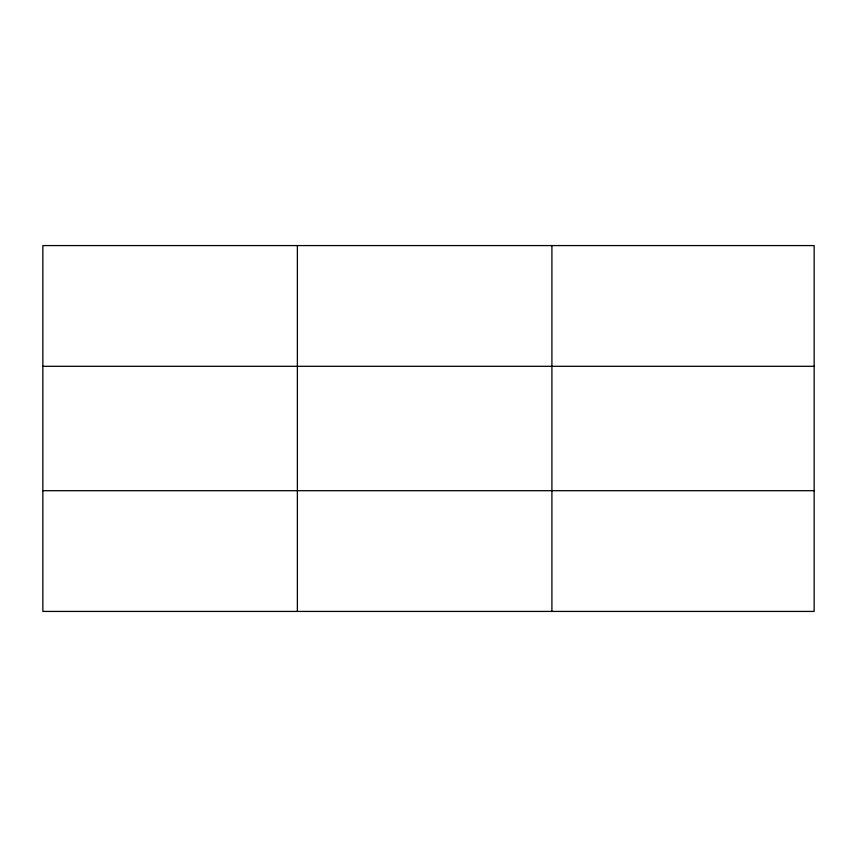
<?xml version="1.0" encoding="UTF-8"?>
<svg xmlns="http://www.w3.org/2000/svg" width="857" height="857" viewBox="0 0 857 857"><rect width="100%" height="100%" fill="white"/><g stroke="black" fill="none" stroke-linecap="round" stroke-linejoin="round"><path stroke-width="1.29" d="M297.379 245.573L297.379 611.427M551.908 245.573L551.908 611.427M814.15 366.303L814.15 245.573L42.85 245.573L42.85 611.427L814.15 611.427L814.15 366.303L42.85 366.303M42.85 490.697L814.15 490.697"/></g></svg>
